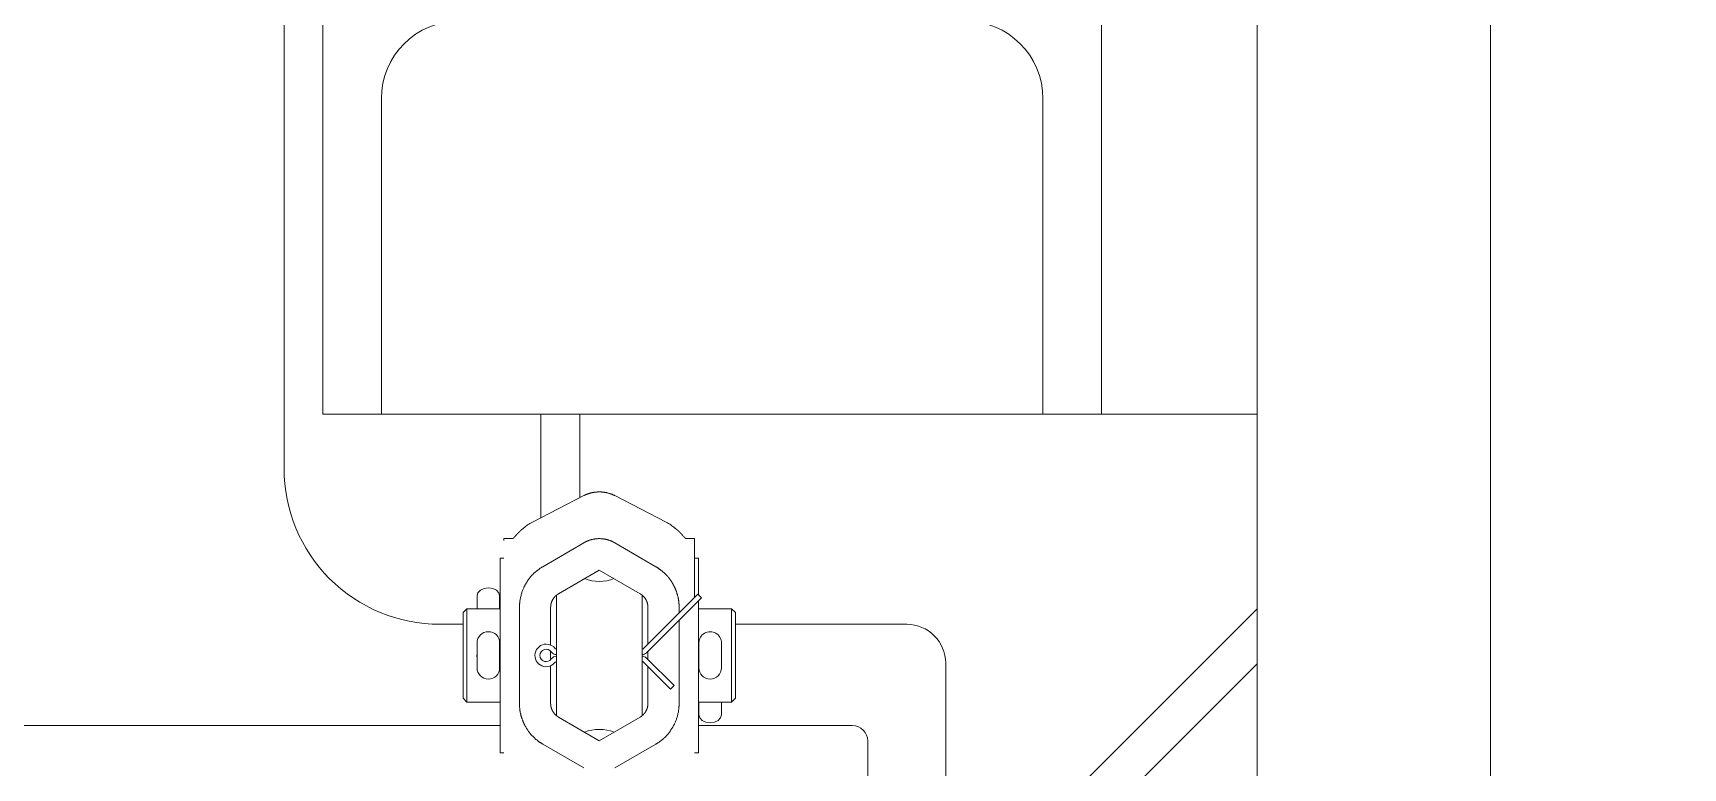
# Model space of a CAD drawing. Header units: millimetres. Extents: x -5 to 111, y -3 to 86.
# Drawn here: x 18.8078 to 19.0197, y 19.277 to 19.3714 of the extents above; entities that cross this region are included whole.
import ezdxf

# ---------------------------------------------------------------- set-up
doc = ezdxf.new("R2010")
doc.units = ezdxf.units.MM
doc.layers.add('A1I6----E-', color=3, linetype='Continuous', lineweight=25)

# ---------------------------------------------------------------- blocks, each defined once
blk = doc.blocks.new('Gruppe-456')
at = {"layer": 'A1I6----E-', "linetype": 'Continuous', "lineweight": 9}
for p, q in [((-31.96044458999202, -23.22810285796175), (-31.96044458999202, -23.14110285796192)), ((-31.94794458999315, -23.2211028579618), (-31.86294458999315, -23.2211028579618)), ((-31.92744458999201, -23.2211028579618), (-31.92744458999201, -23.23442074254456)), ((-31.92244458999201, -23.23184001783508), (-31.92244458999201, -23.2211028579618)), ((-31.85544458999315, -23.2211028579618), (-31.83544458999315, -23.2211028579618)), ((-31.92854221897364, -23.23498727819151), (-31.92194458999201, -23.23158194536414)), ((-31.91794458999201, -23.23158194536414), (-31.91134244694867, -23.23498960810163)), ((-31.93219458999202, -23.23710285796178), (-31.93219458999202, -23.23733208831248)), ((-31.93107217831815, -23.23710285796178), (-31.93219458999202, -23.23710285796178)), ((-31.92194458999201, -23.23764310545806), (-31.92720976353641, -23.24070762487798)), ((-31.91267937306071, -23.24070765013071), (-31.91794458999201, -23.23764310545806)), ((-31.90769458999202, -23.23710285796178), (-31.90881349369536, -23.23710285796178)), ((-31.90769458999202, -23.23710285796178), (-31.90769458999202, -23.23736418975568)), ((-31.90769458999202, -23.24466498999614), (-31.90769458999202, -23.23736418975568)), ((-31.93219458999202, -23.23960285796178), (-31.93269458999201, -23.23960285796178)), ((-31.93269458999201, -23.26460285796178), (-31.93269458999201, -23.23960285796178)), ((-31.90719458999201, -23.23960285796178), (-31.90769458999202, -23.23960285796178)), ((-31.90719458999201, -23.23960285796178), (-31.90719458999201, -23.24431072233805)), ((-31.92519827667018, -23.24419315382402), (-31.91994458999201, -23.2411353201713)), ((-31.91994458999201, -23.2411353201713), (-31.91469089794015, -23.2441931569517)), ((-31.93564458999201, -23.24446316099981), (-31.93564458999201, -23.24610285796178)), ((-31.93274458999202, -23.24610285796178), (-31.93274458999202, -23.24446316099981)), ((-31.92544458999201, -23.25050301902653), (-31.92544458999201, -23.24436247058875)), ((-31.91444458999201, -23.25050301902653), (-31.91444458999201, -23.24436246963377)), ((-31.90726745616297, -23.24423785616709), (-31.91433852397483, -23.25130892397895)), ((-31.9068078367552, -23.24469747557486), (-31.90726745616297, -23.24423785616709)), ((-31.93694458999201, -23.24610285796181), (-31.937444589992, -23.24660285796174)), ((-31.937444589992, -23.24660285796174), (-31.937444589992, -23.25210285796178)), ((-31.93269458999201, -23.24610285796178), (-31.93694458999201, -23.24610285796178)), ((-31.93694458999201, -23.24610285796178), (-31.93694458999201, -23.25210285796178)), ((-31.93019458999201, -23.25828745425526), (-31.93019458999201, -23.24591826166829)), ((-31.92619321882204, -23.25077141491628), (-31.92619321882205, -23.24593003275413)), ((-31.91387890456706, -23.25176854338673), (-31.9068078367552, -23.24469747557486)), ((-31.91369597025058, -23.24593000800513), (-31.91369597025058, -23.25066637025471)), ((-31.90969458999201, -23.24666498999613), (-31.90969458999201, -23.24591820329098)), ((-31.90719458999201, -23.24508422881168), (-31.90719458999201, -23.26460285796178)), ((-31.90294458999201, -23.24610285796178), (-31.90719458999201, -23.24610285796178)), ((-31.90244458999203, -23.24660285796174), (-31.90294458999201, -23.24610285796181)), ((-31.90294458999201, -23.25210285796178), (-31.90294458999201, -23.24610285796181)), ((-31.90244458999203, -23.25760285796182), (-31.90244458999203, -23.24660285796174)), ((-31.83544458999203, -23.24610285796179), (-31.86510144424151, -23.27575971221127)), ((-31.937444589992, -23.24810285796175), (-31.94044458999202, -23.24810285796175)), ((-31.90969458999201, -23.25828751263258), (-31.90969458999201, -23.24758422881168)), ((-31.88044458999203, -23.24810285796174), (-31.90244458999203, -23.24810285796174)), ((-31.93564458999201, -23.25050285796178), (-31.93564458999201, -23.25370285796178)), ((-31.93274458999202, -23.25370285796178), (-31.93274458999202, -23.25050285796178)), ((-31.92544458999201, -23.25370269689703), (-31.92544458999201, -23.25050301902653)), ((-31.91444458999201, -23.25370269689703), (-31.91444458999201, -23.25050301902653)), ((-31.90714458999201, -23.25050285796178), (-31.90714458999201, -23.25370285796178)), ((-31.90424458999202, -23.25370285796178), (-31.90424458999202, -23.25050285796178)), ((-31.937444589992, -23.25210285796178), (-31.937444589992, -23.25760285796182)), ((-31.93694458999201, -23.25210285796178), (-31.93694458999201, -23.25810285796178)), ((-31.93566720577993, -23.25226984271254), (-31.93569243626054, -23.25201606267632)), ((-31.92619321882204, -23.25265985040643), (-31.92619321882204, -23.25154586551712)), ((-31.91433852397483, -23.2528967919446), (-31.9108029900689, -23.25643232585054)), ((-31.91034337066113, -23.25597270644276), (-31.91387890456706, -23.25243717253683)), ((-31.91369597025058, -23.25158560907025), (-31.91369597025058, -23.25262010685331)), ((-31.90294458999201, -23.25810285796175), (-31.90294458999201, -23.25210285796178)), ((-31.87544458999203, -23.29410285796178), (-31.87544458999203, -23.25310285796173)), ((-31.92619321882205, -23.25827568316943), (-31.92619321882204, -23.25343430100728)), ((-31.92544458999201, -23.25984324533481), (-31.92544458999201, -23.25370269689703)), ((-31.91444458999201, -23.25984324628978), (-31.91444458999201, -23.25370269689703)), ((-31.91369597025058, -23.25353934566885), (-31.91369597025058, -23.25827570791843)), ((-31.86156591033557, -23.2792952461172), (-31.83544458999203, -23.25317392577366)), ((-31.9108029900689, -23.25643232585054), (-31.91034337066113, -23.25597270644276)), ((-31.937444589992, -23.25760285796182), (-31.93694458999201, -23.25810285796175)), ((-31.93694458999201, -23.25810285796178), (-31.93269458999201, -23.25810285796178)), ((-31.90719458999201, -23.25810285796178), (-31.90294458999201, -23.25810285796178)), ((-31.90714458999201, -23.25810285796178), (-31.90714458999201, -23.25974255492374)), ((-31.90424458999202, -23.25974255492374), (-31.90424458999202, -23.25810285796178)), ((-31.90294458999201, -23.25810285796175), (-31.90244458999203, -23.25760285796182)), ((-32.11344458999223, -23.26110598151396), (-31.93269458999098, -23.26110598151396)), ((-31.91994458999201, -23.26307039575225), (-31.92519827667018, -23.26001256209954)), ((-31.91469089794015, -23.26001255897186), (-31.91994458999201, -23.26307039575225)), ((-31.90719458999083, -23.26110598151396), (-31.88744458999165, -23.26110598151402)), ((-31.92720976353641, -23.26349809104557), (-31.92194458999201, -23.2665626104655)), ((-31.91794458999201, -23.2665626104655), (-31.91267937306072, -23.26349806579285)), ((-31.88544458999165, -23.26310598151401), (-31.88544458999162, -23.29410285796178)), ((-31.93269458999201, -23.26460285796178), (-31.93219458999202, -23.26460285796178)), ((-31.90769458999202, -23.26460285796178), (-31.90719458999201, -23.26460285796178))]:
    blk.add_line(p, q, dxfattribs=at)
at = {"layer": 'A1I6----E-', "linetype": 'Continuous', "lineweight": 9, "flags": 128}
blk.add_lwpolyline([(-31.86294458999315, -23.18060285796179), (-31.86294458999315, -23.22110285796179), (-31.85544458999315, -23.22110285796179), (-31.85544458999315, -23.16610285796179), (-31.95544458999315, -23.16610285796179), (-31.95544458999315, -23.2211028579618), (-31.94794458999315, -23.2211028579618), (-31.94794458999315, -23.18060285796179, -0.414213562373095), (-31.93794458999315, -23.17060285796179), (-31.87294458999315, -23.17060285796179, -0.414213562373095)], format="xyb", close=True, dxfattribs=at)
for points in [[(-31.92854221897364, -23.23498727819151), (-31.92854515924271, -23.23498879579651, 0.02811732099706602), (-31.9291502024153, -23.2353454986489, 0.02811732099706602)], [(-31.91073794749447, -23.2353454986489, 0.02794519992582296), (-31.91133954581092, -23.23499110550921), (-31.91134244694867, -23.23498960810163)]]:
    blk.add_lwpolyline(points, format="xyb", dxfattribs=at)
at = {"layer": 'A1I6----E-', "linetype": 'Continuous', "lineweight": 9}
for points in [[(-31.93274458999202, -23.24446316099981), (-31.93285496466987, -23.24407079382721), (-31.93316928515929, -23.24373816099981), (-31.93363969901509, -23.24351590285028), (-31.93419458999201, -23.24343785616709), (-31.93474948096894, -23.24351590285028), (-31.93521989482473, -23.24373816099981), (-31.93553421531416, -23.24407079382721), (-31.93564458999201, -23.24446316099981)], [(-31.90714458999201, -23.25974255492374), (-31.90703421531416, -23.26013492209635), (-31.90671989482473, -23.26046755492375), (-31.90624948096894, -23.26068981307328), (-31.90569458999201, -23.26076785975646), (-31.90513969901509, -23.26068981307328), (-31.90466928515929, -23.26046755492374), (-31.90435496466987, -23.26013492209635), (-31.90424458999202, -23.25974255492374)]]:
    blk.add_lwpolyline(points, dxfattribs=at)
for centre, radius, start, end in [((-31.94044458999202, -23.22810285796175), 0.02, 179.9999999988536, 270), ((-31.91994458999201, -23.23760285796178), 0.004999999999998957, 247.8336774588407, 292.1663225411593), ((-31.88044458999203, -23.25310285796173), 0.005, 0, 90), ((-31.93419458999201, -23.25050285796178), 0.00144999999999709, 0, 180), ((-31.92676746564755, -23.25210285796178), 0.001450000000000728, 90, 325.7711336721487), ((-31.92676746564755, -23.25210285796178), 0.001449999999997261, 34.22886632785144, 90), ((-31.90569458999201, -23.25050285796178), 0.00144999999999709, 359.9999999998563, 180.0000000001437), ((-31.92676746564755, -23.25210285796178), 0.0008000000000005759, 34.22886632784754, 325.7711336721524), ((-31.92544458999201, -23.25120285796178), 0.0007999999999985294, 214.2288663276321, 270), ((-31.92544458999201, -23.25300285796178), 0.0007999999999992724, 90, 145.7711336721525), ((-31.91444458999201, -23.25120285796178), 0.0007999999999992724, 270, 315.0000000003685), ((-31.91444458999201, -23.25300285796178), 0.0008000000000037365, 44.99999999981576, 90), ((-31.91444458999201, -23.25300285796178), 0.0001500000000011829, 45, 90), ((-31.93419458999201, -23.25370285796178), 0.00144999999999709, 180, 0), ((-31.90569458999201, -23.25370285796178), 0.00144999999999709, 180, 0), ((-31.91994458999201, -23.26660285796178), 0.005000000000001702, 67.8336774587635, 112.1663225411593), ((-31.88744458999165, -23.26310598151403), 0.002000000000007276, 3.126612474054521e-10, 90)]:
    blk.add_arc(centre, radius, start, end, dxfattribs=at)
for points in [[(-31.91794458999201, -23.23158194536414), (-31.91831930646055, -23.23138914676965), (-31.91917781474628, -23.23114398773212), (-31.91988512688995, -23.23109692111874), (-31.92036039886045, -23.23111589270357), (-31.9210552079869, -23.23121808695186), (-31.92172319573499, -23.23146775830434), (-31.92194458999201, -23.23158194536413)], [(-31.91794458999201, -23.23764310545806), (-31.91816477247232, -23.23751495913549), (-31.91883171841341, -23.23723346152249), (-31.91976571288996, -23.23707830683521), (-31.92071470759185, -23.23714972573923), (-31.92157380440814, -23.23742739832734), (-31.92194458999201, -23.23764310545805)], [(-31.92720976353641, -23.24070762487798), (-31.92758078895581, -23.24092362743073), (-31.92853956230633, -23.24168492624312), (-31.92925038867951, -23.24264538769492), (-31.92983223398828, -23.24370265154468), (-31.93019435670538, -23.24519082720425), (-31.93019458999201, -23.24591826166829)], [(-31.90969458999201, -23.24591820329098), (-31.90969516456947, -23.24508908247073), (-31.91002399495492, -23.2439063240499), (-31.91033896251599, -23.24316879928655), (-31.9109557874331, -23.24213301210941), (-31.9120537488004, -23.24107214915754), (-31.91267937306071, -23.24070765013071)], [(-31.92519827667018, -23.24419315382402), (-31.92532253737801, -23.24426549933008), (-31.92557820496392, -23.2444685858543), (-31.92582063018925, -23.24474664216949), (-31.92600969301282, -23.24506805349086), (-31.92613558215528, -23.24541657387308), (-31.92619320194198, -23.24576288275929), (-31.92619321882205, -23.24593003275413)], [(-31.91369597025059, -23.24593000800513), (-31.91369597306051, -23.24580807156971), (-31.91373539951926, -23.24548239280355), (-31.91386022964153, -23.24511034930737), (-31.91404182978596, -23.2447846063894), (-31.91427835397947, -23.24450039270944), (-31.91454717322879, -23.24427683884024), (-31.91469089794015, -23.2441931569517)], [(-31.93019458999201, -23.25828745425526), (-31.93019401530002, -23.25911658790773), (-31.92986517984551, -23.26029936523439), (-31.92955020728081, -23.26103690263937), (-31.92893337300867, -23.26207270729141), (-31.92783539620218, -23.26313358701722), (-31.92720976353641, -23.26349809104557)], [(-31.92619321882205, -23.25827568316943), (-31.92619321600811, -23.25839762140548), (-31.92615378892114, -23.25872330527987), (-31.92602895683338, -23.2590953549886), (-31.92584735385227, -23.25942110349919), (-31.92561082614549, -23.25970532189912), (-31.92534200324581, -23.25992887911378), (-31.92519827667018, -23.26001256209954)], [(-31.91469089794015, -23.26001255897185), (-31.91456663882487, -23.25994021440311), (-31.91431097469436, -23.25973713088496), (-31.91406855303759, -23.25945907914382), (-31.91387949315694, -23.25913767333429), (-31.91375360600715, -23.25878915882854), (-31.91369598712359, -23.25844285540577), (-31.91369597025059, -23.25827570791843)], [(-31.91267937306072, -23.26349806579285), (-31.9123083523971, -23.26328206604042), (-31.91134959236556, -23.26252077887469), (-31.91063877640509, -23.26156033319541), (-31.91005694021748, -23.260503087509), (-31.9096948232182, -23.25901493593093), (-31.90969458999201, -23.25828751263258)]]:
    blk.add_open_spline(points, degree=2, dxfattribs=at)
for points, weights, knots in [([(-31.9291502024153, -23.2353454986489), (-31.92951900708607, -23.23563044239938), (-31.92960169189638, -23.23569543009808), (-31.92968300202048, -23.23576003927959), (-31.92976268027408, -23.23582419910808), (-31.92980157489459, -23.23585601892762), (-31.92980196791834, -23.23585634046166), (-31.92980236094208, -23.2358566619957), (-31.9298404695151, -23.23588783874716), (-31.92987829108559, -23.23591936305486), (-31.92987872590433, -23.23591972547661), (-31.92987916072307, -23.23592008789836), (-31.92991611265607, -23.23595088736255), (-31.92995273266792, -23.23598208074455), (-31.92995320707491, -23.23598248485034), (-31.92995368148191, -23.23598288895613), (-31.92998935267976, -23.23601327412655), (-31.93002464268609, -23.23604410119892), (-31.93005993269243, -23.23607492827128), (-31.93009461383796, -23.23610643876291), (-31.9301116520424, -23.23612191928381), (-31.93012869024683, -23.23613739980471), (-31.93018969912846, -23.23619283107218), (-31.93024869520081, -23.23625039992225), (-31.93025687087356, -23.23625837781061), (-31.9302650465463, -23.23626635569896), (-31.93030769127317, -23.23630796877232), (-31.93034907113203, -23.23635083983347), (-31.93035672128458, -23.23635876567389), (-31.93036437143713, -23.2363666915143), (-31.93039045099089, -23.23639371089464), (-31.93041616699639, -23.23642107651357), (-31.93041666005023, -23.2364216011955), (-31.93041715310407, -23.23642212587743), (-31.93044188300189, -23.23644844213249), (-31.93046629035843, -23.23647505780596), (-31.93049069771497, -23.23650167347943), (-31.9305370125683, -23.23655328765011), (-31.93058094499041, -23.23660316740046), (-31.93086432545738, -23.23693107462614), (-31.93089118940171, -23.2369604784709), (-31.93091634171079, -23.23698723076403), (-31.93095089530582, -23.2370222750372), (-31.93096629006874, -23.23703667175733), (-31.93098168483166, -23.23705106847747), (-31.93099844132565, -23.23706385457091), (-31.93100185958935, -23.23706646288736), (-31.93100527785305, -23.23706907120382), (-31.93102887087444, -23.23708707393017), (-31.93103608668637, -23.23709119311133), (-31.93104052684656, -23.23709338606123), (-31.93104496700675, -23.23709557901113), (-31.93104964440545, -23.23709720566205), (-31.93104984207389, -23.23709727440486), (-31.93105003974232, -23.23709734314767), (-31.93105511247789, -23.23709910728421), (-31.93106035788734, -23.2371002607588), (-31.93106623424268, -23.23710155297949), (-31.93107211059802, -23.23710284520017), (-31.93107214445809, -23.23710285158097), (-31.93107217831815, -23.23710285796178)], [1, 1, 1, 1, 1, 1, 1, 1, 0.9999895242553325, 1, 1, 1, 0.9999856666593275, 1, 1, 1, 0.9999806104738044, 1, 0.9999523047286587, 1, 1, 1, 0.9998413960005025, 1, 1, 1, 0.999887943489418, 1, 1, 1, 0.9999776580356436, 1, 1, 1, 0.9999814350776789, 1, 1, 1, 1, 1, 1, 1, 1, 1, 0.9987475874437554, 1, 1, 1, 1, 1, 1, 0.9980766864791466, 1, 1, 1, 0.998253255423331, 1, 1, 1, 1, 1], [0, 0, 0, 1, 2, 3, 4, 4, 5, 5, 6, 6, 7, 7, 8, 8, 9, 9, 10, 10, 11, 11, 12, 12, 13, 13, 14, 14, 15, 15, 16, 16, 17, 17, 18, 18, 19, 19, 20, 21, 22, 23, 24, 25, 26, 26, 27, 27, 28, 28, 29, 30, 30, 31, 31, 32, 32, 33, 33, 34, 34, 35, 35, 35]), ([(-31.90881349369536, -23.23710285796178), (-31.90884536054455, -23.23707975725459), (-31.90887722739376, -23.23705665654741), (-31.90889762557369, -23.23704186963268), (-31.90891675063829, -23.23702546931269), (-31.90893587570289, -23.23700906899271), (-31.90895760766427, -23.23698949110353), (-31.90898080212903, -23.2369675818173), (-31.90900564904713, -23.23694304007679), (-31.90903233913389, -23.2369155655112), (-31.90906106139248, -23.23688485563743), (-31.90929339837162, -23.23661768862365), (-31.90934082836542, -23.23656384739894), (-31.90939127379685, -23.23650766868469), (-31.90941805297234, -23.23647852621709), (-31.90944483214784, -23.23644938374949), (-31.90947199487908, -23.23642059844614), (-31.90947260570173, -23.23641995113586), (-31.90947321652437, -23.23641930382558), (-31.9095016009009, -23.23638922390168), (-31.9095304282368, -23.23635956822165), (-31.90953103379375, -23.23635894526421), (-31.90953163935071, -23.23635832230677), (-31.90956167780053, -23.23632742071186), (-31.90959221150099, -23.23629700837603), (-31.90960262282367, -23.23628663843603), (-31.90961303414635, -23.23627626849603), (-31.90965840327976, -23.23623107969479), (-31.90970538389954, -23.2361875686917), (-31.90971344921353, -23.23618009901796), (-31.90972151452752, -23.23617262934421), (-31.90975236451932, -23.23614405768861), (-31.90978357829015, -23.23611588390633), (-31.90981479206099, -23.23608771012405), (-31.9098464210071, -23.23606000324286), (-31.90984912771346, -23.23605763217456), (-31.90985183441981, -23.23605526110626), (-31.90988887677864, -23.23602281208848), (-31.90992633092289, -23.23599083925341), (-31.90992680870313, -23.23599043139497), (-31.90992728648338, -23.23599002353653), (-31.90996569618812, -23.23595723498457), (-31.91000446339638, -23.23592486990895), (-31.91000490016764, -23.23592450526739), (-31.9100053369389, -23.23592414062584), (-31.91004497768969, -23.23589104626711), (-31.91008492647741, -23.23585832440801), (-31.91008531987015, -23.23585800218192), (-31.91008571326289, -23.23585767995583), (-31.91012644883609, -23.23582431364455), (-31.91020983710988, -23.2357571048347), (-31.91029486993802, -23.23568948756643), (-31.91038127470856, -23.23562152954662), (-31.91073515845302, -23.23534764523421), (-31.91073655297375, -23.23534657194156), (-31.91073794749447, -23.2353454986489)], [1, 1, 1, 0.999167835099008, 1, 1, 1, 1, 1, 1, 1, 1, 1, 1, 1, 0.9999780800736437, 1, 1, 1, 0.9999725075560287, 1, 1, 1, 0.9999673802558304, 1, 1, 1, 0.9998350051238398, 1, 1, 1, 0.99997945197589, 1, 0.9999724010914683, 1, 1, 1, 0.9999795717010959, 1, 1, 1, 0.9999849462855483, 1, 1, 1, 0.99998904776718, 1, 1, 1, 1, 1, 1, 1, 1, 1, 1], [0, 0, 0, 1, 1, 2, 2, 3, 4, 5, 6, 7, 8, 9, 10, 11, 11, 12, 12, 13, 13, 14, 14, 15, 15, 16, 16, 17, 17, 18, 18, 19, 19, 20, 20, 21, 21, 22, 22, 23, 23, 24, 24, 25, 25, 26, 26, 27, 27, 28, 28, 29, 30, 31, 32, 32, 33, 33, 33])]:
    blk.add_rational_spline(points, weights, degree=2, knots=knots, dxfattribs=at)
blk = doc.blocks.new('Gruppe-465')
at = {"layer": 'A1I6----E-', "linetype": 'Continuous', "lineweight": 9}
blk.add_lwpolyline([(-31.75044458999201, -24.06360285796178), (-31.80544458999201, -24.06360285796178), (-31.80544458999204, -22.18860285796178), (-31.75044458999204, -22.18860285796178), (-31.75044458999204, -22.12860285796177), (-31.83544458999204, -22.12860285796177), (-31.83544458999202, -24.12360285796178), (-31.75044458999201, -24.12360285796178)], close=True, dxfattribs=at)
blk = doc.blocks.new('Gruppe-466')
at = {"layer": 'A1I6----E-'}
for name in ['Gruppe-465', 'Gruppe-456']:
    blk.add_blockref(name, (0, 0), dxfattribs=at)

msp = doc.modelspace()

# ---------------------------------------------------------------- block references
at = {"layer": 'A1I6----E-'}
msp.add_blockref('Gruppe-466', (50.80044558999202, 42.54360285796177), dxfattribs=at)

doc.saveas('drawing.dxf')
